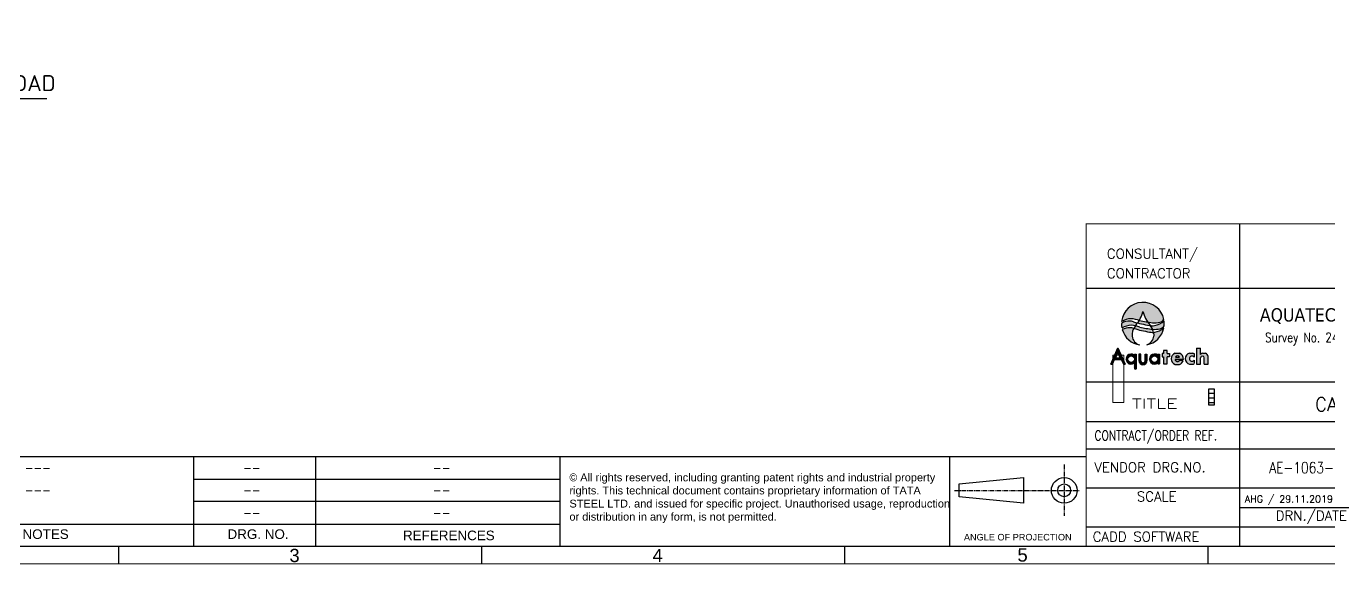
# Model space of a CAD drawing. Header units: inches. Extents: x 8618018 to 8935006, y 2431589 to 2567223.
# Drawn here: x 8653508 to 8724486, y 2431589 to 2460900 of the extents above; entities that cross this region are included whole.
import ezdxf
from ezdxf.enums import TextEntityAlignment as Align

# ---------------------------------------------------------------- set-up
doc = ezdxf.new("R2010")
doc.units = ezdxf.units.IN
doc.header["$MEASUREMENT"] = 0
doc.linetypes.add('CENTER', pattern=[2, 1.25, -0.25, 0.25, -0.25])
for name, color, linetype in [('AC Text', 7, 'Continuous'), ('BOM', 252, 'Continuous'), ('CCT', 4, 'Continuous'), ('CENT', 252, 'CENTER'), ('DRG', 252, 'Continuous'), ('TEXT', 252, 'Continuous')]:
    doc.layers.add(name, color=color, linetype=linetype)
doc.layers.add('DIM', color=252, linetype='Continuous', lineweight=13)
doc.layers.add('ICT', color=6, linetype='Continuous', lineweight=13)
doc.styles.add('BK', font='tahoma.ttf', dxfattribs={"width": 0.8})
doc.styles.add('ISOCPEUR', font='isocpeur.ttf')
doc.styles.add('ROMAND', font='romand')
doc.styles.add('ROMANS', font='ROMANS.shx', dxfattribs={"width": 0.8})
doc.styles.get("Standard").update_dxf_attribs({"font": 'arial.ttf'})
doc.dimstyles.new('DIM', dxfattribs={"dimscale": 175, "dimtxt": 2.5, "dimasz": 2.5, "dimexe": 0.875, "dimexo": 0.875, "dimgap": 1, "dimtad": 1, "dimdec": 0, "dimzin": 9, "dimdsep": 46, "dimtxsty": 'ISOCPEUR', "dimblk": 'OBLIQUE', "dimcen": 0.09, "dimclrd": 256, "dimclre": 256, "dimclrt": 252, "dimadec": 0, "dimazin": 0, "dimtfac": 1, "dimtdec": 0, "dimtmove": 0, "dimatfit": 3, "dimfxl": 1, "dimtfill": 1, "dimtolj": 1, "dimtzin": 0, "dimarcsym": 0})

# ---------------------------------------------------------------- blocks, each defined once
blk = doc.blocks.new('_Oblique')
at = {"color": 0, "linetype": 'ByBlock', "lineweight": -2}
blk.add_line((-0.5, -0.5), (0.5, 0.5), dxfattribs=at)
blk = doc.blocks.new('A1')
h = blk.add_hatch(color=7)
h.paths.add_polyline_path([(500.91, 69.53, -0.11145), (503.59, 70.32, -0.05584), (505.97, 69.83, 0.071439), (507.04, 72.38, 0.085793), (508.4, 69.37, 0.006108), (509.75, 69.16, 0.075108), (511.91, 69.34, 0.179213), (513.02, 70.13, 0.853363)])
h.paths.add_polyline_path([(508.4, 69.37, -0.010528), (506.09, 69.8, 0.002821), (505.97, 69.83, -0.022494), (505.49, 69.11, 0.024682), (508.89, 68.4, 0.020185), (509.19, 68.34, 0.016136), (508.99, 68.59, -0.025064)])
h.paths.add_polyline_path([(505.09, 68.59, 0.016835), (505.49, 69.11, -0.008424), (504.34, 69.43, 0.145927), (502.11, 69.53, 0.114781), (500.87, 68.95, 0.053355), (500.99, 67.65, -0.110346), (503.64, 68.43, -0.027148), (504.82, 68.25, -0.021228)])
h.paths.add_polyline_path([(513.12, 68.24, 0.058109), (513.1, 69.67, -0.13974), (510.36, 68.33, -0.07773), (509.19, 68.34, -0.061074), (509.81, 67.26, 0.075108), (511.97, 67.43, 0.165066)])
h.paths.add_polyline_path([(506.14, 67.89, 0.031269), (504.82, 68.25, 0.041505), (504.39, 67.53, -0.001144), (504.4, 67.52, 0.033113), (508.95, 66.5, 0.075839), (510.09, 66.39, 0.044862), (509.81, 67.26, -0.016637)])
h.paths.add_polyline_path([(503.92, 66.02, -0.078125), (504.39, 67.53, 0.144758), (502.17, 67.63, 0.096369), (501.11, 67.18, 0.294553), (506.12, 62.79, -0.305832), (503.92, 65.31)])
h.paths.add_polyline_path([(513.03, 67.65, -0.132035), (510.42, 66.43, -0.022065), (510.09, 66.39, -0.01871), (510.16, 66.02), (510.16, 65.31, -0.2853), (508.12, 62.83, 0.306596)])
h = blk.add_hatch()
h.set_pattern_fill('ANSI31', scale=1.00895, style=0)
h.set_pattern_definition([(45, (365.75315, 51.1184), (-0.08917941, 0.08917941), [])])
h.paths.add_polyline_path([(499.86, 61.97), (497.78, 57.31), (498.33, 57.31), (498.91, 58.6), (500.78, 58.6), (501.42, 57.31), (501.9, 57.31)])
h.paths.add_polyline_path([(499.16, 59.09), (499.86, 60.75), (500.51, 59.09)], flags=16)
h.paths.add_polyline_path([(505.09, 60.11), (504.57, 60.11), (504.57, 59.86, 2.091254), (504.57, 57.59), (504.57, 55.81), (505.09, 55.81)])
h.paths.add_polyline_path([(504.61, 58.73, -1), (502.7, 58.73, -1)], flags=16)
h.paths.add_polyline_path([(506.45, 60.11), (505.89, 60.11), (505.89, 58.26, 1), (508.18, 58.26), (508.18, 60.11), (507.62, 60.11), (507.62, 58.26, -1), (506.45, 58.26)])
h.paths.add_polyline_path([(511.8, 60.11), (511.27, 60.11), (511.27, 59.86, 2.091254), (511.27, 57.59), (511.27, 57.34), (511.8, 57.34)])
h.paths.add_polyline_path([(509.4, 58.73, -1), (511.31, 58.73, -1)], flags=16)
h = blk.add_hatch(color=7)
h.paths.add_polyline_path([(514.61, 60.37), (514, 60.37), (514, 61.24), (512.89, 61.24), (512.89, 60.37), (512.51, 60.37), (512.51, 59.4), (512.89, 59.4), (512.89, 57.33), (514, 57.33), (514, 59.4), (514.61, 59.4)])
edge = h.paths.add_edge_path()
edge.add_line((517.54, 60.44), (516.23, 60.44))
edge.add_arc((516.89, 58.82), 1.75, 112.0314, 247.9686)
edge.add_line((516.23, 57.19), (517.54, 57.19))
edge.add_arc((516.89, 58.82), 1.75, 292.0314, 342.0124)
edge.add_line((518.55, 58.28), (517.51, 58.28))
edge.add_ellipse((516.94, 58.66), major_axis=(0.709, 0), ratio=0.910971, start_angle=180, end_angle=323.8999, ccw=False)
edge.add_line((516.23, 58.66), (518.63, 58.66))
edge.add_arc((516.89, 58.82), 1.75, 354.7417, 427.9686)
h.paths.add_polyline_path([(521.68, 59.28), (521.68, 60.29, 0.061809), (521.3, 60.46), (520.34, 60.46, 0.745032), (520.34, 57.25), (521.3, 57.25, 0.061809), (521.68, 57.42), (521.68, 58.43, -3.064988)])
edge = h.paths.add_edge_path(flags=16)
edge.add_ellipse((516.94, 59.31), major_axis=(-0.586, 0), ratio=0.677419, start_angle=180, end_angle=360)
edge.add_line((516.35, 59.31), (517.52, 59.31))
h.paths.add_polyline_path([(525, 60.43), (524.1, 60.43, 0.170402), (523.55, 60.05), (523.55, 61.83), (522.43, 61.83), (522.43, 57.28), (523.55, 57.28), (523.55, 59.1, -0.929913), (524.61, 59.1), (524.61, 57.28), (525.73, 57.28), (525.73, 59.47, 0.260256)])
blk.add_line((534.69, 97.42), (534.69, 4.98))
at = {"color": 7}
for p, q in [((490.78, 79.09), (650.78, 79.09)), ((503.92, 66.02), (503.92, 65.31)), ((510.16, 66.02), (510.16, 65.31)), ((497.78, 57.31), (499.86, 61.97)), ((499.86, 60.75), (499.16, 59.09)), ((499.86, 61.97), (501.9, 57.31)), ((500.51, 59.09), (499.86, 60.75)), ((504.57, 60.11), (505.09, 60.11)), ((504.57, 59.86), (504.57, 60.11)), ((505.09, 60.11), (505.09, 55.81)), ((506.45, 60.11), (505.89, 60.11)), ((505.89, 60.11), (505.89, 58.26)), ((506.45, 58.26), (506.45, 60.11)), ((507.62, 60.11), (508.18, 60.11)), ((507.62, 58.26), (507.62, 60.11)), ((508.18, 60.11), (508.18, 58.26)), ((511.27, 60.11), (511.8, 60.11)), ((511.27, 59.86), (511.27, 60.11)), ((511.8, 60.11), (511.8, 57.34)), ((512.89, 60.37), (512.51, 60.37)), ((512.51, 60.37), (512.51, 59.4)), ((514, 61.24), (512.89, 61.24)), ((512.89, 61.24), (512.89, 60.37)), ((514, 60.37), (514, 61.24)), ((514, 60.37), (514.61, 60.37)), ((514.61, 60.37), (514.61, 59.4)), ((516.23, 60.44), (517.54, 60.44)), ((520.34, 60.46), (521.3, 60.46)), ((521.68, 60.29), (521.68, 59.28)), ((522.43, 61.83), (523.55, 61.83)), ((522.43, 61.83), (522.43, 57.28)), ((523.55, 60.05), (523.55, 61.83)), ((524.1, 60.43), (525, 60.43)), ((497.78, 57.31), (498.33, 57.31)), ((498.33, 57.31), (498.91, 58.6)), ((498.91, 58.6), (500.78, 58.6)), ((499.16, 59.09), (500.51, 59.09)), ((500.78, 58.6), (501.42, 57.31)), ((501.42, 57.31), (501.9, 57.31)), ((504.57, 57.59), (504.57, 55.81)), ((511.27, 57.59), (511.27, 57.34)), ((511.27, 57.34), (511.8, 57.34)), ((512.51, 59.4), (512.89, 59.4)), ((512.89, 59.4), (512.89, 57.33)), ((512.89, 57.33), (514, 57.33)), ((514.61, 59.4), (514, 59.4)), ((514, 57.33), (514, 59.4)), ((516.23, 58.66), (517.45, 58.66)), ((518.63, 58.66), (516.23, 58.66)), ((516.23, 57.19), (517.54, 57.19)), ((516.35, 59.31), (517.52, 59.31)), ((518.55, 58.28), (517.51, 58.28)), ((520.34, 57.25), (521.3, 57.25)), ((521.68, 58.43), (521.68, 57.42)), ((522.43, 57.28), (523.55, 57.28)), ((523.55, 57.28), (523.55, 59.1)), ((524.61, 57.28), (524.61, 59.1)), ((524.61, 57.28), (525.73, 57.28)), ((525.73, 57.28), (525.73, 59.47)), ((490.78, 52.24), (650.78, 52.24)), ((490.78, 40.82), (650.78, 40.82))]:
    blk.add_line(p, q, dxfattribs=at)
at = {"color": 7, "linetype": 'Continuous'}
for p, q in [((490.78, 32.98), (650.78, 32.98)), ((490.78, 21.78), (650.78, 21.78)), ((534.69, 16.18), (650.78, 16.18))]:
    blk.add_line(p, q, dxfattribs=at)
at = {"linetype": 'Continuous'}
blk.add_line((490.78, 10.58), (650.78, 10.58), dxfattribs=at)
at = {"color": 7, "const_width": 0.3}
blk.add_lwpolyline([(490.78, 4.98), (490.78, 97.53), (836, 97.53)], dxfattribs=at)
at = {"color": 7}
for centre in [(503.65, 58.73), (510.36, 58.73)]:
    blk.add_circle(centre, 0.957, dxfattribs=at)
for centre, radius, start, end in [((507.01, 68.87), 6.14, 11.8806, 173.7854), ((497.65, 74.82), 9.69, 320.0497, 345.4069), ((516.42, 74.82), 9.69, 194.5931, 219.9503), ((502.74, 66.56), 3.03, 101.9691, 128.1603), ((507.01, 68.87), 6.14, 179.242, 191.4583), ((504, 63.98), 6.35, 93.6963, 119.1337), ((504.07, 62.11), 6.33, 93.8574, 119.0449), ((502.8, 64.66), 3.03, 101.9691, 123.9871), ((503.05, 65.74), 3.9, 70.6817, 103.8912), ((503.11, 63.84), 3.9, 70.6817, 103.8912), ((502.59, 59.46), 10.91, 71.3333, 84.7642), ((502.61, 57.49), 10.99, 71.2251, 84.6095), ((508.95, 65.28), 5.09, 139.4235, 171.6635), ((514.38, 103.21), 35.24, 253.4608, 261.047), ((514.43, 101.31), 35.24, 253.4608, 261.047), ((517.39, 124.52), 55.88, 258.33, 262.1426), ((517.45, 122.62), 55.88, 258.33, 262.1426), ((507.01, 68.87), 6.14, 280.4218, 348.6032), ((509.79, 72.07), 3.78, 256.2771, 278.681), ((505.12, 65.28), 5.09, 8.3365, 40.5765), ((510.26, 76.41), 7.26, 265.9547, 283.1358), ((510.32, 74.51), 7.26, 265.9547, 283.1358), ((509.39, 73.81), 5.57, 280.0091, 311.829), ((509.45, 71.91), 5.57, 280.0091, 310.0953), ((511.39, 71.24), 1.97, 285.2758, 325.9169), ((511.36, 69.54), 2.19, 286.267, 323.7593), ((507.01, 68.87), 6.14, 354.1627, 7.4653), ((507.01, 68.87), 6.14, 195.9716, 261.6215), ((506.89, 65.68), 2.99, 187.0785, 255.0996), ((507.14, 65.71), 3.04, 288.9335, 352.6272), ((509.85, 70.17), 3.78, 256.2771, 278.681), ((503.65, 58.73), 1.46, 51.1126, 308.8874), ((510.36, 58.73), 1.46, 51.1126, 308.8874), ((516.89, 58.82), 1.75, 112.0314, 247.9686), ((516.89, 58.82), 1.75, 354.7417, 67.9686), ((520.82, 58.85), 1.67, 106.6254, 253.3746), ((520.82, 58.85), 1.67, 59.2271, 73.3746), ((524.37, 59.46), 1.01, 105.449, 144.1309), ((524.5, 59.3), 1.24, 8.0079, 66.3598), ((507.04, 58.26), 1.15, 180, 0), ((507.04, 58.26), 0.582, 180, 0), ((516.89, 58.82), 1.75, 292.0314, 342.0124), ((521.1, 58.85), 0.718, 36.1394, 323.8606), ((520.82, 58.85), 1.67, 286.6254, 300.7729), ((524.08, 59.06), 0.531, 4.1597, 175.8403)]:
    blk.add_arc(centre, radius, start, end, dxfattribs=at)
for centre, major_axis, ratio, end_param in [((516.94, 58.66), (0.709, 0), 0.910971, 5.653119), ((516.94, 59.31), (-0.586, 0), 0.677419, 6.283185)]:
    blk.add_ellipse(centre, major_axis=major_axis, ratio=ratio, start_param=3.141593, end_param=end_param, dxfattribs=at)
at = {"layer": 'BOM', "color": 7}
blk.add_line((490.78, 30.69), (5.01, 30.69), dxfattribs=at)
at = {"layer": 'CENT', "color": 18, "true_color": 0x000000}
blk.add_line((484.45, 28.52), (484.45, 13.81), dxfattribs=at)
at = {"layer": 'CENT'}
blk.add_line((453.03, 21.07), (489.01, 21.07), dxfattribs=at)
at = {"layer": 'DIM', "color": 7}
blk.add_line((0, 0), (841, 0), dxfattribs=at)
at = {"layer": 'DRG'}
for p, q in [((234.79, 30.72), (234.79, 5.01)), ((269.79, 30.72), (269.79, 5.01)), ((339.79, 30.72), (339.79, 5.01))]:
    blk.add_line(p, q, dxfattribs=at)
at = {"layer": 'DRG', "color": 7}
for p, q in [((339.79, 30.72), (339.79, 4.98)), ((451.62, 4.98), (451.62, 30.72)), ((234.79, 24.29), (339.79, 24.29)), ((454.38, 22.91), (472.76, 24.74)), ((454.38, 19.23), (454.38, 22.91)), ((472.76, 24.74), (472.76, 17.39)), ((472.76, 17.39), (454.38, 19.23)), ((339.79, 17.87), (234.79, 17.87)), ((5.01, 11.41), (339.79, 11.41)), ((836, 4.98), (5.01, 4.98)), ((213.26, 4.98), (213.26, -0.02)), ((317.38, 4.98), (317.38, -0.02)), ((421.5, 4.98), (421.5, -0.02))]:
    blk.add_line(p, q, dxfattribs=at)
at = {"layer": 'DRG', "color": 18, "true_color": 0x000000}
blk.add_line((525.63, 4.98), (525.63, -0.02), dxfattribs=at)
at = {"layer": 'DRG', "color": 7}
for radius in [3.68, 1.84]:
    blk.add_circle((484.45, 21.07), radius, dxfattribs=at)
at = {"color": 7, "style": 'ROMAND'}
for s, p in [('CONSULTANT/', (496.68, 87.54)), ('CONTRACTOR', (496.68, 81.94)), ('VENDOR DRG.NO.', (493.11, 26.28)), ('CADD SOFTWARE', (492.63, 6.42))]:
    blk.add_text(s, height=2.8, dxfattribs=at).set_placement(p)
at = {"color": 4, "style": 'ROMANS', "width": 0.8}
blk.add_text('Survey No. 244/2 Rajiv Gandhi Infotech Park Hinjewadi,', height=2.7266, dxfattribs=at).set_placement((542.04, 63.58))
at = {"color": 7, "linetype": 'Continuous', "style": 'ROMAND', "width": 1.289474}
blk.add_text('TITLE', height=2.8, dxfattribs=at).set_placement((503.91, 44.52), (516.97, 44.52), align=Align.FIT)
at = {"color": 7, "style": 'ROMAND', "width": 0.8}
blk.add_text('CONTRACT/ORDER REF.', height=2.8, dxfattribs=at).set_placement((493.11, 35.42))
at = {"color": 7, "linetype": 'Continuous', "style": 'ROMAND'}
for s, p in [('SCALE', (516.68, 17.93)), ('DRN./DATE', (565.5, 12.43))]:
    blk.add_text(s, height=2.8, dxfattribs=at).set_placement(p, align=Align.RIGHT)
at = {"color": 7, "style": 'ROMANS'}
for p in [(574.46, 35.06), (574.46, 25.99)]:
    blk.add_attdef('-', text='', height=3.2, dxfattribs=at).set_placement(p, align=Align.CENTER)
blk.add_attdef('REVNO.', (623.63, 25.56), '', height=3.2, dxfattribs=at)
at = {"layer": 'AC Text', "color": 7, "style": 'ROMANS'}
for tag, p in [('DRAWN____BY', (536.24, 17.62)), ('CHECKED_____BY', (574.6, 17.8)), ('APPROVED_____BY', (613.13, 17.62))]:
    blk.add_attdef(tag, p, '', height=2, dxfattribs=at)
at = {"layer": 'DRG', "color": 7}
for s, height, p in [('NOTES', 2.754, (185.77, 7.15)), ('DRG. NO.', 2.754, (244.55, 7.15)), ('REFERENCES', 2.754, (294.87, 6.79)), ('ANGLE OF PROJECTION', 1.8772, (455.7, 6.72)), ('3', 3.8, (262.29, 0.51)), ('4', 3.8, (366.41, 0.51)), ('5', 3.8, (471.03, 0.65))]:
    blk.add_text(s, height=height, dxfattribs=at).set_placement(p)
at = {"layer": 'DRG', "color": 1, "insert": (342.59, 18.83), "char_height": 2.25268, "width": 109.0327, "attachment_point": 4}
blk.add_mtext('{\\fSymbol|b0|i0|c2|p18;Ó} All rights reserved, including granting patent rights and industrial property rights. This technical document contains proprietary information of TATA STEEL LTD. and issued for specific project. Unauthorised usage, reproduction or distribution in any form, is not permitted.', dxfattribs=at)
at = {"layer": 'TEXT', "color": 4, "style": 'BK'}
blk.add_text('AQUATECH SYSTEMS (ASIA) PRIVATE LTD.', height=3.8172, dxfattribs=at).set_placement((540.56, 69.51))
blk = doc.blocks.new('GA CRM')
at = {"layer": 'DIM', "color": 252, "style": 'ISOCPEUR'}
blk.add_text('CONNECTING TO EXISTING ROAD', height=875, dxfattribs=at).set_placement((9436.5, -13988.2))
at = {"layer": 'DIM'}
blk.add_leader([(8972.7, -10440), (8972.7, -14382), (26550.9, -14382)], dimstyle='DIM', override={"dimgap": 1, "dimtad": 0}, dxfattribs=at)

msp = doc.modelspace()

# ---------------------------------------------------------------- hatches: boundary and pattern name
at = {"layer": 'CCT'}
h = msp.add_hatch(dxfattribs=at)
h.set_pattern_fill('ANSI31', color=256, scale=2000, angle=315, style=0)
h.set_pattern_definition([(360, (-11118223.81, -42313857.44), (9e-14, 250), [])])
h.paths.add_polyline_path([(8718240.2, 2441130.2), (8717940.2, 2441130.2), (8717940.2, 2440239.6), (8718240.2, 2440239.6)])

# ---------------------------------------------------------------- linework, layer by layer
msp.add_lwpolyline([(8718240.2, 2441130.2), (8718240.2, 2440239.6), (8717940.2, 2440239.6), (8717940.2, 2441130.2)], close=True, dxfattribs=at)
at = {"layer": 'ICT'}
msp.add_lwpolyline([(8712721.4, 2442970.2), (8712721.4, 2440390.2), (8713321.4, 2440390.2), (8713321.4, 2442970.2), (8712721.4, 2442970.2)], dxfattribs=at)
msp.add_lwpolyline([(8718240.2, 2441130.2), (8718240.2, 2440239.6), (8717940.2, 2440239.6), (8717940.2, 2441130.2)], close=True, dxfattribs=at)

# ---------------------------------------------------------------- block references
at = {"color": 252}
msp.add_blockref('GA CRM', (8628081, 2471340), dxfattribs=at)

# ---------------------------------------------------------------- texts
at = {"layer": 'DIM', "color": 4, "style": 'ROMANS', "width": 0.9}
for s, p in [('---', (8654150, 2436821.2)), ('--', (8665803.4, 2436827.1)), ('--', (8676149.8, 2436827.1)), ('---', (8654150, 2435600.3)), ('--', (8665803.4, 2435606.1)), ('--', (8676149.8, 2435606.1)), ('--', (8665803.4, 2434379.3)), ('--', (8676149.8, 2434379.3))]:
    msp.add_text(s, height=475, dxfattribs=at).set_placement(p, align=Align.MIDDLE_CENTER)

# ---------------------------------------------------------------- next in the draw order: block references
at = {"color": 2}
ref = msp.add_blockref('A1', (8618018, 2431592.8), dxfattribs=dict(at, xscale=190, yscale=190, zscale=190))
ref.add_attrib('DRAWN____BY', 'AHG / 29.11.2019', (8719904.2, 2434941.3), dxfattribs={"color": 7, "height": 380, "style": 'ROMANS'})
ref.add_attrib('-', 'AE-1063-DW-EC-206CT-CRM-P', dxfattribs={"color": 7, "height": 608, "style": 'ROMANS', "width": 0.8}).set_placement((8726883.5, 2436530.7), align=Align.CENTER)
ref.add_attrib('-', 'CABLE TRAY LAYOUT-CRM', dxfattribs={"color": 7, "height": 729.6, "style": 'ROMANS'}).set_placement((8730072.6, 2440286.1), align=Align.MIDDLE)

doc.saveas('drawing.dxf')
